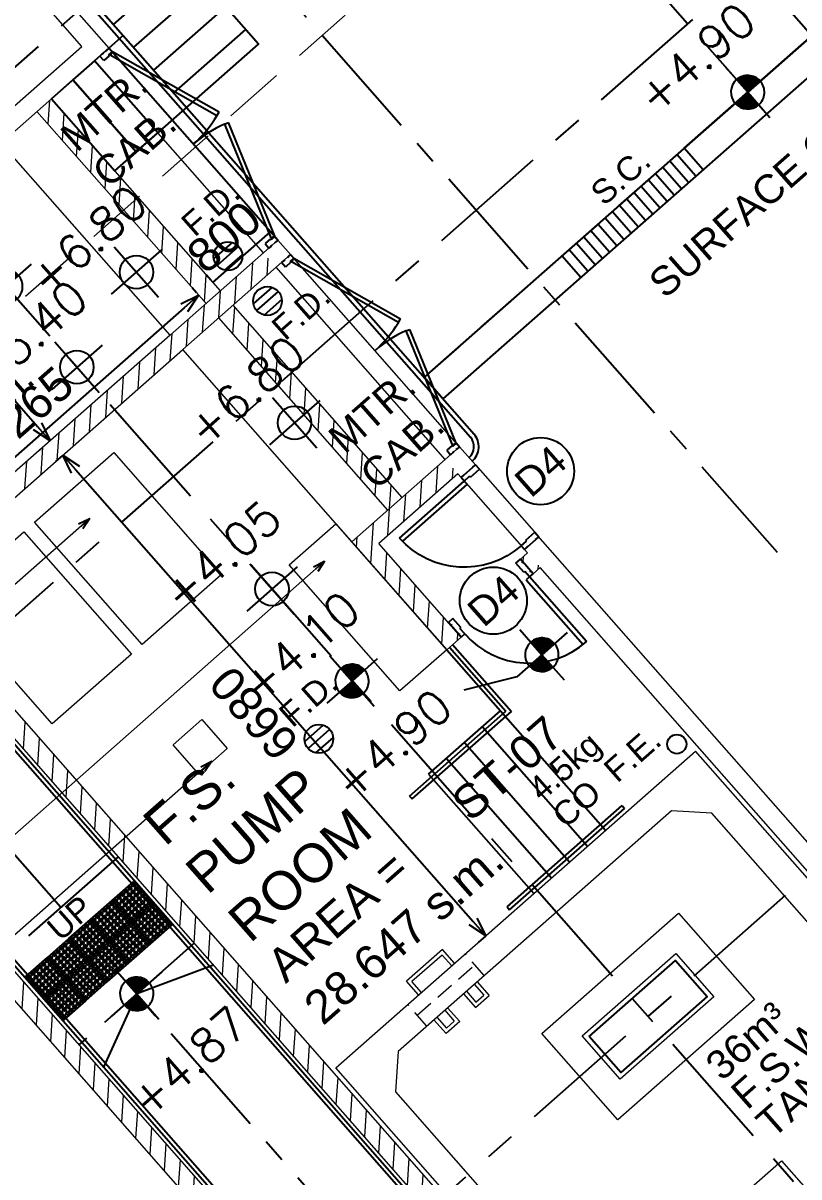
# Model space of a CAD drawing. Header units: millimetres. Extents: x 833681652 to 834427839, y 817425676 to 818089765.
# Drawn here: x 834303816 to 834311913, y 818004477 to 818016513 of the extents above; entities that cross this region are included whole.
import ezdxf
from ezdxf.enums import TextEntityAlignment as Align

# ---------------------------------------------------------------- set-up
doc = ezdxf.new("R2010")
doc.units = ezdxf.units.MM
doc.header["$LTSCALE"] = 100
for name, pattern in [('CENTER', [2, 1.25, -0.25, 0.25, -0.25]), ('Grid Line', [22.225, 12.7, -3.175, 3.175, -3.175]), ('Hidden', [9.525, 6.35, -3.175])]:
    doc.linetypes.add(name, pattern=pattern)
for name, color, linetype in [('000-Tactile-l', 8, 'Continuous'), ('A-COLS', 3, 'Continuous'), ('Cover', 1, 'Continuous'), ('DLN020__', 6, 'Continuous'), ('DLN030_1', 1, 'Continuous'), ('DLN0401_', 7, 'Continuous'), ('DLN043__Room Name', 7, 'Continuous'), ('DLN052__', 7, 'Continuous'), ('DLN240__', 1, 'Continuous'), ('DLN323__Window & Door openings', 7, 'Continuous'), ('DLN580__', 4, 'Continuous'), ('DLN810__', 1, 'Continuous'), ('FITDOOR', 7, 'Continuous'), ('HOZE REEL', 1, 'Continuous'), ('LEVEL', 7, 'Continuous')]:
    doc.layers.add(name, color=color, linetype=linetype)
for name, color, linetype, lineweight in [('A-PLINTH', 2, 'Continuous', 9), ('A-WALL', 7, 'Continuous', 9), ('DLN040__', 3, 'Continuous', 0)]:
    doc.layers.add(name, color=color, linetype=linetype, lineweight=lineweight)
doc.styles.add('romans', font='romans.shx')
doc.styles.get("Standard").update_dxf_attribs({"font": 'swiss.ttf'})
doc.styles.add('Swis721tBT', font='swissl.ttf')
doc.dimstyles.new('INTDIM', dxfattribs={"dimtxt": 200, "dimasz": 125, "dimexe": 100, "dimexo": 150, "dimgap": 80, "dimtad": 1, "dimdec": 0, "dimzin": 9, "dimdsep": 46, "dimtxsty": 'Swis721tBT', "dimblk": 'OPEN30', "dimcen": -125, "dimclrd": 256, "dimclre": 256, "dimclrt": 2, "dimaunit": 1, "dimadec": 1, "dimazin": 0, "dimtfac": 0.444444, "dimtdec": 0, "dimtix": 1, "dimtmove": 2, "dimatfit": 3, "dimldrblk": 'OPEN30', "dimfxl": 0, "dimtolj": 1, "dimlwd": -1, "dimlwe": -1, "dimarcsym": 0})
doc.dimstyles.new('INTDIM350', dxfattribs={"dimtxt": 350, "dimasz": 200, "dimexe": 100, "dimexo": 150, "dimgap": 100, "dimtad": 1, "dimdec": 0, "dimzin": 9, "dimdsep": 46, "dimtxsty": 'Swis721tBT', "dimblk": 'OPEN30', "dimcen": -125, "dimclrd": 256, "dimclre": 256, "dimclrt": 2, "dimaunit": 1, "dimadec": 1, "dimazin": 0, "dimtfac": 0.444444, "dimtdec": 0, "dimtix": 1, "dimtmove": 2, "dimatfit": 3, "dimldrblk": 'OPEN30', "dimfxl": 0, "dimtolj": 1, "dimlwd": -1, "dimlwe": -1, "dimarcsym": 0})
pattern_1 = [(86.3502, (834261331.75, 817978739.76), (-158.428, 10.1057), [])]

# ---------------------------------------------------------------- blocks, each defined once
blk = doc.blocks.new('*X14')
at = {"color": 0}
for p, q in [((45956, 42700), (46156, 42700)), ((45956, 42694), (46156, 42694)), ((45957, 42688), (46156, 42688)), ((45957, 42681), (46156, 42681)), ((45958, 42675), (46156, 42675)), ((45959, 42669), (46156, 42669)), ((45960, 42662), (46156, 42662)), ((45962, 42656), (46156, 42656)), ((45964, 42650), (46156, 42650)), ((45965, 42644), (46156, 42644)), ((45968, 42638), (46156, 42638)), ((45970, 42631), (46156, 42631)), ((45973, 42625), (46156, 42625)), ((45975, 42619), (46156, 42619)), ((45978, 42612), (46156, 42612)), ((45982, 42606), (46156, 42606)), ((45986, 42600), (46156, 42600)), ((45990, 42594), (46156, 42594)), ((45994, 42588), (46156, 42588)), ((45999, 42581), (46156, 42581)), ((46004, 42575), (46156, 42575)), ((46009, 42569), (46156, 42569)), ((46015, 42562), (46156, 42562)), ((46022, 42556), (46156, 42556)), ((46029, 42550), (46156, 42550)), ((46037, 42544), (46156, 42544)), ((46047, 42538), (46156, 42538)), ((46057, 42531), (46156, 42531)), ((46069, 42525), (46156, 42525)), ((46083, 42519), (46156, 42519)), ((46102, 42512), (46156, 42512)), ((46133, 42506), (46156, 42506))]:
    blk.add_line(p, q, dxfattribs=at)
blk = doc.blocks.new('*X13')
at = {"color": 0}
for p, q in [((46156, 42900), (46200, 42900)), ((46156, 42894), (46222, 42894)), ((46156, 42888), (46238, 42888)), ((46156, 42881), (46250, 42881)), ((46156, 42875), (46261, 42875)), ((46156, 42869), (46271, 42869)), ((46156, 42862), (46279, 42862)), ((46156, 42856), (46287, 42856)), ((46156, 42850), (46294, 42850)), ((46156, 42844), (46300, 42844)), ((46156, 42838), (46306, 42838)), ((46156, 42831), (46311, 42831)), ((46156, 42825), (46316, 42825)), ((46156, 42819), (46320, 42819)), ((46156, 42812), (46324, 42812)), ((46156, 42806), (46328, 42806)), ((46156, 42800), (46332, 42800)), ((46156, 42794), (46335, 42794)), ((46156, 42788), (46338, 42788)), ((46156, 42781), (46341, 42781)), ((46156, 42775), (46343, 42775)), ((46156, 42769), (46345, 42769)), ((46156, 42762), (46347, 42762)), ((46156, 42756), (46349, 42756)), ((46156, 42750), (46351, 42750)), ((46156, 42744), (46352, 42744)), ((46156, 42738), (46353, 42738)), ((46156, 42731), (46354, 42731)), ((46156, 42725), (46355, 42725)), ((46156, 42719), (46355, 42719)), ((46156, 42712), (46356, 42712)), ((46156, 42706), (46356, 42706))]:
    blk.add_line(p, q, dxfattribs=at)
blk = doc.blocks.new('ELFIN')
at = {"layer": 'LEVEL'}
for p, q in [((0, 0.5), (0, 0)), ((0, 0), (-0.5, 0)), ((0, 0), (0, -0.5)), ((0.5, 0), (0, 0))]:
    blk.add_line(p, q, dxfattribs=at)
for start, end in [(90, 180), (0, 90), (180, 270), (270, 0)]:
    blk.add_arc((0, 0), 0.25, start, end, dxfattribs=at)
at = {"layer": 'LEVEL', "xscale": 0.00125, "yscale": 0.00125, "zscale": 0.00125}
for name in ['*X13', '*X14']:
    blk.add_blockref(name, (-57.695, -53.381), dxfattribs=at)
at = {"layer": 'LEVEL', "style": 'romans'}
blk.add_attdef('ELFIN', (0.254, 0.347), '', height=0.5, dxfattribs=at)
blk = doc.blocks.new('_Open30')
at = {"color": 0, "linetype": 'ByBlock', "lineweight": -2}
for p, q in [((-1, 0.268), (0, 0)), ((0, 0), (-1, -0.268)), ((0, 0), (-1, 0))]:
    blk.add_line(p, q, dxfattribs=at)
blk = doc.blocks.new('*D190')
at = {"layer": 'Defpoints', "color": 0}
for p in [(834319727, 818041194), (834320493, 818040324), (834269206, 817996732)]:
    blk.add_point(p, dxfattribs=at)
at = {"layer": 'DLN030_1', "linetype": 'Continuous'}
for p, q in [((834319826, 818041082), (834320559, 818040249)), ((834270122, 817995994), (834320343, 818040192)), ((834269305, 817996619), (834270038, 817995787))]:
    blk.add_line(p, q, dxfattribs=at)
at = {"layer": 'DLN030_1', "xscale": 200, "yscale": 200, "zscale": 200}
for p, rotation in [((834320493, 818040324), 41.35026467986027), ((834269972, 817995862), 221.3502646798603)]:
    blk.add_blockref('_Open30', p, dxfattribs=dict(at, rotation=rotation))
at = {"layer": 'DLN030_1', "color": 2, "insert": (834295344, 818019178), "char_height": 400, "attachment_point": 1, "rotation": 41.3503, "line_spacing_factor": 0.938532, "style": 'Swis721tBT'}
blk.add_mtext('\\A1;67300', dxfattribs=at)
blk = doc.blocks.new('DR1CR3')
at = {"layer": 'FITDOOR'}
for p, q in [((-50, 0), (0, 0)), ((-50, 0), (-50, -50)), ((0, 0), (0, -37.5)), ((-62.5, -50), (-62.5, -125)), ((-62.5, -50), (-50, -50)), ((-12, -37.5), (0, -37.5)), ((-12, -87.5), (0, -87.5)), ((0, -87.5), (0, -125)), ((-62.5, -125), (0, -125))]:
    blk.add_line(p, q, dxfattribs=at)
blk = doc.blocks.new('ELEX')
at = {"layer": 'LEVEL'}
for p, q in [((0, 0.5), (0, -0.5)), ((0.5, 0), (-0.5, 0))]:
    blk.add_line(p, q, dxfattribs=at)
blk.add_circle((0, 0), 0.25, dxfattribs=at)
at = {"layer": 'LEVEL', "style": 'romans'}
blk.add_attdef('ELEX', (0.257, 0.354), '', height=0.5, dxfattribs=at)
blk = doc.blocks.new('A$C2ABD7BB2')
at = {"layer": 'DLN810__', "color": 6}
for p, q in [((59, 354, 0), (-132, 186, 0)), ((126, 311, 0), (-99, 113, 0)), ((163, 227, 0), (-21, 66, 0))]:
    blk.add_line(p, q, dxfattribs=at)
blk.add_circle((14, 212, 0), 150, dxfattribs=at)
blk = doc.blocks.new('DR1CD-flat-18')
at = {"layer": 'FITDOOR'}
for p, q in [((0, 900), (45, 900)), ((0, 900), (0, 0)), ((45, 0), (45, 900)), ((0, 0), (45, 0))]:
    blk.add_line(p, q, dxfattribs=at)
blk = doc.blocks.new('DR1CM-flat-18')
at = {"layer": 'FITDOOR', "color": 6}
blk.add_arc((0, 0), 900, 0, 90, dxfattribs=at)
blk = doc.blocks.new('DLN-Single Door - Opening 2 - 950 x2138 _WH_-1922936-Car Park_B2_F-flat-18')
at = {"layer": 'A-WALL', "lineweight": 25}
for p, q in [((-500, 100), (-500, -100)), ((500, 100), (500, -100))]:
    blk.add_line(p, q, dxfattribs=at)
at = {"layer": 'FITDOOR'}
for p, q in [((-500, 100), (-500, 62)), ((-450, 100), (-500, 100)), ((-488, 62), (-500, 62)), ((-450, 100), (-450, 25)), ((-438, 25), (-450, 25)), ((-438, 25), (-438, -100)), ((438, 25), (438, -100)), ((438, 25), (450, 25)), ((450, 100), (500, 100)), ((450, 100), (450, 25)), ((488, 62), (500, 62)), ((500, 100), (500, 62)), ((-488, -63), (-500, -63)), ((-500, -63), (-500, -100)), ((-438, -100), (-500, -100)), ((438, -100), (500, -100)), ((488, -63), (500, -63)), ((500, -63), (500, -100))]:
    blk.add_line(p, q, dxfattribs=at)
at = {"layer": 'A-WALL'}
for name in ['DR1CD-flat-18', 'DR1CM-flat-18']:
    blk.add_blockref(name, (-450, 100), dxfattribs=at)
blk = doc.blocks.new('DLN-Single Door - Opening 5 -  950 x 2025 _WH_-1665005-Car Park_B2_F-flat-18')
at = {"layer": 'A-WALL'}
blk.add_blockref('DLN-Single Door - Opening 2 - 950 x2138 _WH_-1922936-Car Park_B2_F-flat-18', (5, 0), dxfattribs=at)
blk = doc.blocks.new('DLN-Single Door - Opening 5 -  950 x 2025 _WH_-V7-Car Park_B1_F-flat-2')
at = {"layer": 'A-WALL'}
blk.add_blockref('DLN-Single Door - Opening 5 -  950 x 2025 _WH_-1665005-Car Park_B2_F-flat-18', (20, -50), dxfattribs=at)
blk = doc.blocks.new('DR1CL3')
at = {"layer": 'FITDOOR'}
for p, q in [((0, 0), (0, -37.5)), ((50, 0), (0, 0)), ((50, 0), (50, -50)), ((12, -37.5), (0, -37.5)), ((12, -87.5), (0, -87.5)), ((0, -87.5), (0, -125)), ((62.5, -50), (50, -50)), ((62.5, -50), (62.5, -125)), ((62.5, -125), (0, -125))]:
    blk.add_line(p, q, dxfattribs=at)
blk = doc.blocks.new('DR1CD-flat-16')
at = {"layer": 'FITDOOR'}
for p, q in [((-900, 0), (-900, 45)), ((0, 45), (-900, 45)), ((-900, 0), (0, 0)), ((0, 0), (0, 45))]:
    blk.add_line(p, q, dxfattribs=at)
blk = doc.blocks.new('DR1CM-flat-16')
at = {"layer": 'FITDOOR', "color": 6}
blk.add_arc((0, 0), 900, 90, 180, dxfattribs=at)
blk = doc.blocks.new('DLN-Single Door - Opening 2 - 950 x2138 _WH_-1922936-Car Park_B2_F-flat-16')
at = {"layer": 'A-WALL', "lineweight": 25}
for p, q in [((-100, 500), (100, 500)), ((-100, -500), (100, -500))]:
    blk.add_line(p, q, dxfattribs=at)
at = {"layer": 'FITDOOR'}
for p, q in [((-100, 450), (-100, 500)), ((-100, 500), (-63, 500)), ((-63, 488), (-63, 500)), ((62, 500), (100, 500)), ((62, 488), (62, 500)), ((100, 437), (100, 500)), ((-100, 450), (-25, 450)), ((-25, 437), (-25, 450)), ((-25, 437), (100, 437)), ((-100, -450), (-25, -450)), ((-100, -450), (-100, -500)), ((-25, -438), (100, -438)), ((-25, -438), (-25, -450)), ((100, -438), (100, -500)), ((-100, -500), (-63, -500)), ((-63, -488), (-63, -500)), ((62, -488), (62, -500)), ((62, -500), (100, -500))]:
    blk.add_line(p, q, dxfattribs=at)
at = {"layer": 'A-WALL'}
for name in ['DR1CM-flat-16', 'DR1CD-flat-16']:
    blk.add_blockref(name, (-100, -450), dxfattribs=at)
blk = doc.blocks.new('DLN-Single Door - Opening 5 -  950 x 2025 _WH_-1665005-Car Park_B2_F-flat-16')
at = {"layer": 'A-WALL'}
blk.add_blockref('DLN-Single Door - Opening 2 - 950 x2138 _WH_-1922936-Car Park_B2_F-flat-16', (0, 5), dxfattribs=at)
blk = doc.blocks.new('DLN-Single Door - Panel 2 - 950 x2138 _WH_-2273727-Car Park_B1_F-flat-2')
at = {"layer": 'A-WALL'}
blk.add_blockref('DLN-Single Door - Opening 5 -  950 x 2025 _WH_-1665005-Car Park_B2_F-flat-16', (50, 0), dxfattribs=at)
blk = doc.blocks.new('hazard warning tactile')
at = {"layer": '000-Tactile-l', "ltscale": 0.015}
blk.add_lwpolyline([(0, 0), (225, 198), (423, -27), (198, -225)], close=True, dxfattribs=at)
for centre, radius in [((185, 130), 17.5), ((185, 130), 12.5), ((223, 163), 17.5), ((223, 163), 12.5), ((256, 125), 17.5), ((256, 125), 12.5), ((35, -2), 17.5), ((35, -2), 12.5), ((73, 31), 17.5), ((73, 31), 12.5), ((106, -7), 17.5), ((110, 64), 17.5), ((106, -7), 12.5), ((110, 64), 12.5), ((143, 26), 17.5), ((148, 97), 17.5), ((143, 26), 12.5), ((148, 97), 12.5), ((176, -11), 17.5), ((181, 59), 17.5), ((176, -11), 12.5), ((181, 59), 12.5), ((214, 22), 17.5), ((218, 92), 17.5), ((214, 22), 12.5), ((218, 92), 12.5), ((247, -16), 17.5), ((251, 55), 17.5), ((251, 55), 12.5), ((285, 17), 17.5), ((289, 88), 17.5), ((285, 17), 12.5), ((289, 88), 12.5), ((322, 50), 17.5), ((322, 50), 12.5), ((355, 13), 17.5), ((355, 13), 12.5), ((68, -40), 17.5), ((68, -40), 12.5), ((101, -77), 17.5), ((101, -77), 12.5), ((134, -115), 17.5), ((139, -44), 17.5), ((134, -115), 12.5), ((139, -44), 12.5), ((172, -82), 17.5), ((172, -82), 12.5), ((205, -119), 17.5), ((209, -49), 17.5), ((205, -119), 12.5), ((209, -49), 12.5), ((242, -86), 17.5), ((242, -86), 12.5), ((247, -16), 12.5), ((276, -124), 17.5), ((280, -53), 17.5), ((276, -124), 12.5), ((280, -53), 12.5), ((313, -91), 17.5), ((318, -20), 17.5), ((313, -91), 12.5), ((318, -20), 12.5), ((351, -58), 17.5), ((351, -58), 12.5), ((388, -25), 17.5), ((388, -25), 12.5), ((167, -152), 17.5), ((167, -152), 12.5), ((200, -190), 17.5), ((200, -190), 12.5), ((238, -157), 17.5), ((238, -157), 12.5)]:
    blk.add_circle(centre, radius, dxfattribs=at)
blk = doc.blocks.new('*D230')
at = {"layer": 'Defpoints', "color": 0}
for p in [(834307973, 818020721, 0), (834312246, 818016157), (834312096, 818016025)]:
    blk.add_point(p, dxfattribs=at)
at = {"layer": 'DLN030_1', "linetype": 'Continuous'}
for p, q in [((834308086, 818020820), (834308193, 818020914)), ((834308250, 818020698), (834312114, 818016307)), ((834312209, 818016124), (834312321, 818016223))]:
    blk.add_line(p, q, dxfattribs=at)
at = {"layer": 'DLN030_1', "xscale": 200, "yscale": 200, "zscale": 200}
for p, rotation in [((834308118, 818020848), 131.3502635480299), ((834312246, 818016157), 311.3502635480299)]:
    blk.add_blockref('_Open30', p, dxfattribs=dict(at, rotation=rotation))
at = {"layer": 'DLN030_1', "color": 2, "insert": (834309972, 818018318), "char_height": 350, "attachment_point": 5, "rotation": 131.3503, "style": 'Swis721tBT'}
blk.add_mtext('\\A1;6250', dxfattribs=at)
blk = doc.blocks.new('*D257')
at = {"layer": 'Defpoints', "color": 0}
for p in [(834305725, 818013587, 0), (834302428, 818010841), (834302506, 818010753)]:
    blk.add_point(p, dxfattribs=at)
at = {"layer": 'DLN030_1', "linetype": 'Continuous'}
for p, q in [((834305626, 818013700), (834305582, 818013750)), ((834305498, 818013542), (834302579, 818010973)), ((834302407, 818010866), (834302362, 818010916))]:
    blk.add_line(p, q, dxfattribs=at)
at = {"layer": 'DLN030_1', "xscale": 200, "yscale": 200, "zscale": 200}
for p, rotation in [((834305648, 818013675), 41.35026354802989), ((834302428, 818010841), 221.3502635480299)]:
    blk.add_blockref('_Open30', p, dxfattribs=dict(at, rotation=rotation))
at = {"layer": 'DLN030_1', "color": 2, "insert": (834303853, 818012468), "char_height": 350, "attachment_point": 5, "rotation": 41.3503, "style": 'Swis721tBT'}
blk.add_mtext('\\A1;4265', dxfattribs=at)
blk = doc.blocks.new('*D258')
at = {"layer": 'Defpoints', "color": 0}
for p in [(834306399, 818014335), (834306476, 818014248, 0), (834305875, 818013719, 0)]:
    blk.add_point(p, dxfattribs=at)
at = {"layer": 'DLN030_1', "linetype": 'Continuous'}
for p, q in [((834306377, 818014360), (834306333, 818014410)), ((834305798, 818013807), (834306399, 818014335)), ((834305776, 818013832), (834305732, 818013882))]:
    blk.add_line(p, q, dxfattribs=at)
at = {"layer": 'DLN030_1', "color": 2, "insert": (834305914, 818014281), "char_height": 350, "attachment_point": 5, "rotation": 41.3503, "style": 'Swis721tBT'}
blk.add_mtext('\\A1;800', dxfattribs=at)
blk = doc.blocks.new('*D260')
at = {"layer": 'Defpoints', "color": 0}
for p in [(834301463, 818013393, 0), (834304099, 818012156, 0), (834304099, 818012156)]:
    blk.add_point(p, dxfattribs=at)
at = {"layer": 'DLN030_1', "linetype": 'Continuous'}
for p, q in [((834301576, 818013492), (834302410, 818014226)), ((834302467, 818014010), (834303967, 818012306)), ((834303986, 818012057), (834304024, 818012090))]:
    blk.add_line(p, q, dxfattribs=at)
at = {"layer": 'DLN030_1', "xscale": 200, "yscale": 200, "zscale": 200}
for p, rotation in [((834302335, 818014160), 131.3502635480299), ((834304099, 818012156), 311.3502635480299)]:
    blk.add_blockref('_Open30', p, dxfattribs=dict(at, rotation=rotation))
at = {"layer": 'DLN030_1', "color": 2, "insert": (834303007, 818012973), "char_height": 350, "attachment_point": 5, "rotation": 131.3503, "style": 'Swis721tBT'}
blk.add_mtext('\\A1;2670', dxfattribs=at)
blk = doc.blocks.new('*D261')
at = {"layer": 'Defpoints', "color": 0}
for p in [(834304342, 818012102), (834308754, 818007088, 0), (834308644, 818006991)]:
    blk.add_point(p, dxfattribs=at)
at = {"layer": 'DLN030_1', "linetype": 'Continuous'}
for p, q in [((834304229, 818012003), (834304156, 818011939)), ((834304364, 818011855), (834308512, 818007141)), ((834308642, 818006989), (834308569, 818006925))]:
    blk.add_line(p, q, dxfattribs=at)
at = {"layer": 'DLN030_1', "xscale": 200, "yscale": 200, "zscale": 200}
for p, rotation in [((834304231, 818012005), 131.3502635480299), ((834308644, 818006991), 311.3502635480299)]:
    blk.add_blockref('_Open30', p, dxfattribs=dict(at, rotation=rotation))
at = {"layer": 'DLN030_1', "color": 2, "insert": (834306228, 818009313), "char_height": 350, "attachment_point": 5, "rotation": 131.3503, "style": 'Swis721tBT'}
blk.add_mtext('\\A1;6680', dxfattribs=at)

msp = doc.modelspace()

# ---------------------------------------------------------------- hatches: boundary and pattern name
at = {"layer": 'A-WALL'}
h = msp.add_hatch(dxfattribs=at)
h.set_pattern_fill('ANSI31', scale=50)
h.set_pattern_definition(pattern_1)
h.paths.add_polyline_path([(834305725.5, 818013586.8), (834305875.7, 818013719), (834304111.7, 818015723.3), (834303961.6, 818015591.2)])
h = msp.add_hatch(dxfattribs=at)
h.set_pattern_fill('ANSI31', scale=50)
h.set_pattern_definition(pattern_1)
h.paths.add_polyline_path([(834315214.4, 817999851.3), (834315365.7, 817999984.4), (834314672, 818000772.6), (834314730.4, 818000824), (834314598.3, 818000974.2), (834314539.8, 818000922.7), (834313747.1, 818001823.6), (834315286, 818003177.9), (834315153.8, 818003328), (834313614.9, 818001973.7), (834311700.1, 818004151.9), (834309784.6, 818002466.2), (834302629.8, 818010595.9), (834305482.4, 818013106.4), (834308237.1, 818009976.4), (834308387.2, 818010108.5), (834307528.7, 818011084.1), (834308354.4, 818011810.8), (834308222.2, 818011960.9), (834307246.4, 818011102.1), (834305482.4, 818013106.4), (834306458.3, 818013965.2), (834306326.1, 818014115.4), (834305500.4, 818013388.7), (834305500.2, 818013389), (834305350, 818013256.9), (834305350.3, 818013256.6), (834302497.7, 818010746.1), (834300205.2, 818013351), (834300055, 818013218.9), (834309765.4, 818002185.4), (834311679.8, 818003870.2)])
h = msp.add_hatch(dxfattribs=at)
h.set_pattern_fill('ANSI31', scale=50)
h.set_pattern_definition(pattern_1)
h.paths.add_polyline_path([(834307621.6, 818011432.4), (834307771.8, 818011564.5), (834306007.8, 818013568.9), (834305857.6, 818013436.7)])
h = msp.add_hatch(dxfattribs=at)
h.set_pattern_fill('ANSI31', scale=50)
h.set_pattern_definition(pattern_1)
h.paths.add_polyline_path([(834311949, 817996977.5), (834312099.8, 817997110.2), (834298753.3, 818012272.6), (834298603.2, 818012140.5)])
h = msp.add_hatch(dxfattribs=at)
h.set_pattern_fill('ANSI31', scale=50)
h.set_pattern_definition(pattern_1)
h.paths.add_polyline_path([(834309138.2, 818010768.9), (834309213.2, 818010834.9), (834309081.1, 818010985), (834309006.1, 818010919)])
at = {"layer": 'Cover'}
h = msp.add_hatch(dxfattribs=at)
h.set_pattern_fill('ANSI31', color=256, scale=100, angle=135.00007)
h.set_pattern_definition([(221.3503, (834305766.05, 818016114.06), (209.76, -238.3424), [])])
h.paths.add_polyline_path([(834305390.7, 818015783.7), (834306141.4, 818016444.4), (834295636.8, 818028380.2), (834294886.1, 818027719.5)])

# ---------------------------------------------------------------- linework, layer by layer
at = {"layer": 'A-COLS'}
msp.add_lwpolyline([(834309722.8, 818005942.1), (834310623.6, 818006734.9), (834310953.9, 818006359.6), (834310053.1, 818005566.8)], close=True, dxfattribs=at)
at = {"layer": 'A-PLINTH', "elevation": -0.1}
for points in [[(834304761.9, 818012033.2), (834305885, 818010757), (834305059.2, 818010030.3), (834303936.1, 818011306.5)], [(834303823.5, 818011207.4), (834304946.6, 818009931.2), (834304120.9, 818009204.5), (834302997.8, 818010480.6)], [(834306593, 818010860.6), (834307081, 818011290.1), (834308237.1, 818009976.4), (834307749.2, 818009546.9)], [(834305382, 818008982.3), (834305682.3, 818009246.6), (834305946.6, 818008946.3), (834305646.3, 818008682)]]:
    msp.add_lwpolyline(points, close=True, dxfattribs=at)
at = {"layer": 'A-WALL'}
for p, q in [((834304051.3, 818017002.7, -0.1), (834304712, 818016252.1, -0.1)), ((834304429.7, 818016270, -0.1), (834304033.4, 818016720.6, -0.1)), ((834304579.9, 818016402.2, -0.1), (834304579.9, 818016402.3, -0.1)), ((834301481.1, 818013675.1, 0.1), (834304429.7, 818016270, -0.1)), ((834301463.1, 818013392.8, 0.1), (834304712, 818016252.1, -0.1)), ((834304561.9, 818016120, -0.1), (834304561.7, 818016120.2, -0.1)), ((834303979.3, 818015873.7, -0.1), (834303979.3, 818015873.8, -0.1)), ((834303829.2, 818015741.6, -0.1), (834303829.1, 818015741.7, -0.1)), ((834305875.4, 818013719.3, 0), (834304111.5, 818015723.6, -0.1)), ((834305725.3, 818013587.1, 0), (834303961.3, 818015591.4, -0.1)), ((834305350, 818013256.9, 0), (834303586.1, 818015261.2, -0.1)), ((834306476, 818014247.8, 0), (834305350, 818013256.9, -0.1)), ((834306608, 818014097.6, 0), (834305482.2, 818013106.7, 0.1)), ((834307771.5, 818011564.8, 0.1), (834306007.5, 818013569.2, 0)), ((834307621.4, 818011432.7, 0.1), (834305857.4, 818013437, 0)), ((834305350, 818013256.9, -0.1), (834302497.4, 818010746.4, -0.1)), ((834305350, 818013256.9, 0), (834302497.4, 818010746.4, 0)), ((834309765.1, 818002185.7, -0.1), (834300054.7, 818013219.1, -0.1)), ((834308237.1, 818009976.4, -0.1), (834305482.2, 818013106.7, -0.1)), ((834316361.2, 817992268.9, 0), (834298753, 818012272.9, 0)), ((834331753.1, 817974476.9, -0.1), (834298602.9, 818012140.8, 0)), ((834308387.2, 818011773.6, 0), (834308354.1, 818011811.1, 0)), ((834315811.2, 818003640.7, -0.1), (834309165, 818011192.6, 0)), ((834308387.2, 818010108.5, -0.1), (834307528.4, 818011084.4, -0.1)), ((834309005.2, 818010918.8, -0.1), (834309080.8, 818010985.3, -0.1)), ((834309080.8, 818010985.3, -0.1), (834309014.8, 818011060.4, 0)), ((834309137.9, 818010769.2, -0.1), (834309212.9, 818010835.2, -0.1)), ((834315528.9, 818003658.7, -0.1), (834309212.9, 818010835.2, -0.1)), ((834309784.2, 818002466.6, -0.1), (834302629.6, 818010596.2, -0.1)), ((834308237.1, 818009976.4, -0.1), (834308387.2, 818010108.5, -0.1)), ((834307080.3, 818005614.7, -0.1), (834310833.6, 818008917.9, -0.1)), ((834315458.3, 818003663.2, -0.1), (834310833.6, 818008917.9, -0.1)), ((834309788, 818002538, -0.1), (834307080.3, 818005614.7, -0.1))]:
    msp.add_line(p, q, dxfattribs=at)
at = {"layer": 'A-WALL', "color": 1}
for p, q in [((834306325.9, 818014115.7, -0.1), (834304561.9, 818016120, -0.1)), ((834308372.1, 818012093.3, -0.1), (834306608.1, 818014097.7, -0.1)), ((834308221.9, 818011961.2, -0.1), (834306458, 818013965.5, -0.1)), ((834308537.3, 818011905.7, 0), (834309198, 818011155, 0)), ((834308387.1, 818011773.6, 0), (834309047.8, 818011022.9, 0))]:
    msp.add_line(p, q, dxfattribs=at)
at = {"layer": 'A-WALL', "lineweight": 18}
for p, q in [((834306608.1, 818014097.7, -0.1), (834306476, 818014247.8, -0.1)), ((834308372.1, 818012093.4, 0), (834307246.1, 818011102.4, -0.1)), ((834308537.2, 818011905.7, 0), (834308372.1, 818012093.3, -0.1)), ((834308354.1, 818011811.1, 0), (834307528.4, 818011084.4, 0))]:
    msp.add_line(p, q, dxfattribs=at)
at = {"layer": 'A-WALL', "color": 6, "lineweight": 18}
for p, q in [((834308193.4, 818006847.4, -0.1), (834307818.1, 818006517.1, -0.1)), ((834308189.8, 818006790.9, -0.1), (834307874.5, 818006513.5, -0.1)), ((834308537.6, 818006244.4, -0.1), (834308680.2, 818006370, -0.1)), ((834308541.2, 818006300.9, -0.1), (834308623.7, 818006373.6, -0.1)), ((834308372.4, 818006099.1, -0.1), (834308229.8, 818005973.6, -0.1)), ((834308316, 818006102.7, -0.1), (834308233.4, 818006030, -0.1))]:
    msp.add_line(p, q, dxfattribs=at)
at = {"layer": 'A-WALL', "color": 6}
for p, q in [((834308288.9, 818006678.3, -0.1), (834308189.8, 818006790.9, -0.1)), ((834308318.9, 818006704.8, -0.1), (834308193.4, 818006847.4, -0.1)), ((834307943.6, 818006374.4, -0.1), (834307818.1, 818006517.1, -0.1)), ((834307973.6, 818006400.9, -0.1), (834307874.5, 818006513.5, -0.1)), ((834308554.7, 818006512.6, -0.1), (834308680.2, 818006370, -0.1)), ((834308442.1, 818006413.5, -0.1), (834308541.2, 818006300.9, -0.1)), ((834308524.6, 818006486.2, -0.1), (834308623.7, 818006373.6, -0.1)), ((834308412, 818006387.1, -0.1), (834308537.6, 818006244.4, -0.1)), ((834308216.9, 818006215.3, -0.1), (834308316, 818006102.7, -0.1)), ((834308246.9, 818006241.7, -0.1), (834308372.4, 818006099.1, -0.1)), ((834308104.2, 818006116.2, -0.1), (834308229.8, 818005973.6, -0.1)), ((834308134.3, 818006142.6, -0.1), (834308233.4, 818006030, -0.1))]:
    msp.add_line(p, q, dxfattribs=at)
at = {"layer": 'A-WALL', "color": 1, "linetype": 'Hidden', "lineweight": 18, "ltscale": 0.3}
for p, q in [((834308629.7, 818006578.7, -0.1), (834308431.5, 818006803.9, -0.1)), ((834307930.1, 818006162.7, -0.1), (834308530.6, 818006691.3, -0.1)), ((834308029.2, 818006050.1, -0.1), (834307831, 818006275.3, -0.1))]:
    msp.add_line(p, q, dxfattribs=at)
at = {"layer": 'A-WALL'}
for points, elevation in [([(834304711.9, 818016252.1), (834304561.7, 818016120.2)], -0.1), ([(834302629.6, 818010596.2), (834305482.2, 818013106.7)], 0.1)]:
    msp.add_lwpolyline(points, dxfattribs=dict(at, elevation=elevation))
at = {"layer": 'A-WALL', "elevation": -0.1}
for points in [[(834305382, 818008982.3), (834305682.3, 818009246.6), (834305946.6, 818008946.3), (834305646.3, 818008682)], [(834310581.5, 818008296.4), (834307728.9, 818005785.9), (834307701.9, 818005362.5), (834309617.6, 818003185.8), (834310041, 818003158.8), (834311730, 818004645.3), (834313448, 818002693.2), (834313871.4, 818002666.2), (834314809.7, 818003492), (834314836.7, 818003915.4), (834311004.9, 818008269.4)]]:
    msp.add_lwpolyline(points, close=True, dxfattribs=at)
at = {"layer": 'A-WALL'}
for points in [[(834309228.8, 818005973.6), (834310655.1, 818007228.9), (834311447.9, 818006328), (834310021.6, 818005072.8)], [(834309652.2, 818005946.6), (834310628.1, 818006805.5), (834311024.5, 818006355), (834310048.6, 818005496.2)]]:
    msp.add_lwpolyline(points, close=True, dxfattribs=at)
at = {"layer": 'Cover', "elevation": -0.1}
msp.add_lwpolyline([(834304111.5, 818015723.6), (834304772.2, 818014972.9), (834306273.4, 818016294.2), (834295636.8, 818028380.2), (834294886.1, 818027719.5), (834304862.1, 818016384.2), (834304111.5, 818015723.6)], dxfattribs=at)
for points in [[(834304997.4, 818015171.1), (834305222.6, 818015369.3), (834304561.9, 818016120), (834304336.7, 818015921.8)], [(834304772.2, 818014972.9), (834304997.4, 818015171.1), (834304336.7, 818015921.8), (834304111.5, 818015723.6)]]:
    msp.add_lwpolyline(points, close=True, dxfattribs=at)
at = {"layer": 'DLN020__', "linetype": 'Grid Line'}
for p, q in [((834330669.4, 818039762.7), (834261818.3, 817979168.4)), ((834332492.1, 818035638.7), (834264172.4, 817975512.1)), ((834338465.2, 818030904.6), (834269127.3, 817969881.9)), ((834359890.6, 817949846.4), (834296125.9, 818022299.9))]:
    msp.add_line(p, q, dxfattribs=at)
at = {"layer": 'DLN0401_', "color": 0}
for centre in [(834309216.7, 818011839.1, 0), (834308723.9, 818010488.3)]:
    msp.add_circle(centre, 350, dxfattribs=at)
at = {"layer": 'DLN040__', "color": 7, "linetype": 'Hidden', "elevation": -0.1}
msp.add_lwpolyline([(834298697.3, 818014118.7), (834304704.7, 818019405.6), (834307177.5, 818016595.8), (834301170.2, 818011308.9)], close=True, dxfattribs=at)
at = {"layer": 'DLN052__', "color": 3, "linetype": 'CENTER', "ltscale": 10}
msp.add_line((834304293.8, 818019390.7), (834311684.6, 818010992.8), dxfattribs=at)
at = {"layer": 'DLN240__'}
for p, q in [((834309705.8, 818002131.1, -0.1), (834300588.6, 818012490.6, -0.1)), ((834309735.8, 818002157.5, -0.1), (834300618.7, 818012517, -0.1)), ((834308591.4, 818001150.4, 0), (834299474.3, 818011509.9, 0)), ((834308621.4, 818001176.8, 0), (834299504.3, 818011536.3, 0)), ((834308267.1, 818010002.8, -0.1), (834308855.1, 818009334.7, -0.1)), ((834308297.2, 818010029.2, -0.1), (834308911.6, 818009331.1, -0.1)), ((834308237.1, 818009976.4, -0.1), (834309895.3, 818008092.2, -0.1)), ((834307849.2, 818008449.4, -0.1), (834308855.1, 818009334.7, -0.1)), ((834307875.6, 818008419.4, -0.1), (834308911.6, 818009331.1, -0.1)), ((834308048, 818008677.6, -0.1), (834308798.7, 818009338.3, -0.1)), ((834308611, 818009173.1, -0.1), (834309707.7, 818007927, -0.1)), ((834308423.3, 818009008, -0.1), (834309520, 818007761.8, -0.1)), ((834308235.7, 818008842.8, -0.1), (834309332.3, 818007596.7, -0.1)), ((834308048, 818008677.6, -0.1), (834309144.7, 818007431.5, -0.1)), ((834307849.2, 818008449.4, -0.1), (834307875.6, 818008419.4, -0.1)), ((834308866.6, 818007293.4, -0.1), (834310067.7, 818008350.4, -0.1)), ((834308893, 818007263.3, -0.1), (834310094.1, 818008320.4, -0.1)), ((834310067.7, 818008350.4, -0.1), (834310094.1, 818008320.4, -0.1)), ((834308866.6, 818007293.4, -0.1), (834308893, 818007263.3, -0.1))]:
    msp.add_line(p, q, dxfattribs=at)
at = {"layer": 'DLN240__', "color": 3, "elevation": -0.1}
msp.add_lwpolyline([(834305792.7, 818006681.7), (834305002.4, 818006386.4), (834304655.5, 818005621.8)], dxfattribs=at)
at = {"layer": 'DLN323__Window & Door openings', "color": 1}
msp.add_line((834306476, 818014247.8, -0.1), (834304712, 818016252.1, -0.1), dxfattribs=at)
at = {"layer": 'DLN323__Window & Door openings'}
for p, q in [((834304725.9, 818016178.1, -0.2), (834304748.1, 818016217.3, -0.2)), ((834305839.8, 818015546.7, -0.2), (834304725.9, 818016178.1, -0.2)), ((834304774.8, 818016180.8, -0.1), (834304745.1, 818016214.6, -0.1)), ((834304748.1, 818016217.3, -0.2), (834305862.3, 818015585.7, -0.2)), ((834305839.8, 818015546.7, -0.2), (834305862, 818015585.9, -0.2)), ((834305917.6, 818015458.2, -0.2), (834305959.3, 818015475.2, -0.2)), ((834305917.6, 818015458.2, -0.2), (834306400.5, 818014272.3, -0.2)), ((834306442.2, 818014289.3, -0.2), (834305959.2, 818015475.4, -0.2)), ((834306400.5, 818014272.3, -0.2), (834306442.2, 818014289.3, -0.2)), ((834306619, 818014021, -0.1), (834306641.2, 818014060.1, -0.1)), ((834307732.9, 818013389.6, -0.1), (834306619, 818014021, -0.1)), ((834306641.2, 818014060.1, -0.1), (834307755.3, 818013428.6, -0.1)), ((834307732.9, 818013389.6, -0.1), (834307755.1, 818013428.7, -0.1)), ((834307810.7, 818013301, -0.1), (834307852.3, 818013318, -0.1)), ((834307810.7, 818013301, -0.1), (834308293.5, 818012115.2, -0.1)), ((834308335.2, 818012132.1, -0.1), (834307852.2, 818013318.3, -0.1)), ((834308293.5, 818012115.2, -0.1), (834308335.2, 818012132.1, -0.1))]:
    msp.add_line(p, q, dxfattribs=at)
at = {"layer": 'DLN323__Window & Door openings', "color": 6}
for centre, start, end in [((834304777.9, 818016183.5, -0.2), 311.35026, 329.05263), ((834306412.5, 818014323.1, -0.2), 113.55635, 131.25873), ((834306670.9, 818014026.4, -0.1), 311.35026, 329.05263), ((834308305.5, 818012166, -0.1), 113.55635, 131.25873)]:
    msp.add_arc(centre, 1238.3, start, end, dxfattribs=at)
at = {"layer": 'DLN580__'}
msp.add_circle((834310638.3, 818008991.6), 100, dxfattribs=at)
msp.add_circle((834310638.3, 818008991.6), 100, dxfattribs=at)
at = {"layer": 'DLN810__', "color": 6}
for p, q in [((834293129, 818029640.6, -0.1), (834308484.6, 818012192.3, -0.1)), ((834293166.5, 818029673.6, -0.1), (834308522.1, 818012225.4, -0.1))]:
    msp.add_line(p, q, dxfattribs=at)
at = {"layer": 'DLN810__', "linetype": 'Hidden'}
for p, q in [((834311378.3, 818015791.5, 2692.2), (834301808.1, 818026665.8, 2692.2)), ((834313367.8, 818017542.3, -0.1), (834308000.2, 818012818.4, -0.1))]:
    msp.add_line(p, q, dxfattribs=at)
at = {"layer": 'DLN810__'}
for p, q in [((834316257.9, 818020085.8, 0), (834308000.2, 818012818.4, -0.1)), ((834316456.1, 818019860.6, 0), (834308198.4, 818012593.2, -0.1)), ((834310714.1, 818015206.8, -0.1), (834312542, 818016815.6)), ((834304862.1, 818016384.2, -0.1), (834308522.1, 818012225.4, -0.1)), ((834304696.2, 818016270.1, 0), (834304696.2, 818016270.1)), ((834304894.4, 818016044.9, 0), (834304894.4, 818016044.9)), ((834310912.2, 818014981.6, -0.1), (834310714.1, 818015206.8, -0.1)), ((834310762.1, 818014849.5, -0.1), (834310563.9, 818015074.7, -0.1)), ((834310837.2, 818014915.5, -0.1), (834310639, 818015140.8, -0.1)), ((834310612, 818014717.3, -0.1), (834310413.8, 818014942.6, -0.1)), ((834310612, 818014717.3, -0.1), (834310413.8, 818014942.6, -0.1)), ((834310687, 818014783.4, -0.1), (834310488.8, 818015008.6, -0.1)), ((834310536.9, 818014651.3, -0.1), (834310338.7, 818014876.5, -0.1)), ((834310386.8, 818014519.2, -0.1), (834310188.6, 818014744.4, -0.1)), ((834310461.8, 818014585.2, -0.1), (834310263.6, 818014810.4, -0.1)), ((834310236.6, 818014387, -0.1), (834310038.4, 818014612.2, -0.1)), ((834310311.7, 818014453.1, -0.1), (834310113.5, 818014678.3, -0.1)), ((834310086.5, 818014254.9, -0.1), (834309888.3, 818014480.1, -0.1)), ((834310161.6, 818014321, -0.1), (834309963.4, 818014546.2, -0.1)), ((834309936.4, 818014122.8, -0.1), (834309738.2, 818014348, -0.1)), ((834310011.4, 818014188.8, -0.1), (834309813.2, 818014414, -0.1)), ((834309786.2, 818013990.6, -0.1), (834309588, 818014215.8, -0.1)), ((834309861.3, 818014056.7, -0.1), (834309663.1, 818014281.9, -0.1)), ((834309711.2, 818013924.6, -0.1), (834309513, 818014149.8, -0.1)), ((834309636.1, 818013858.5, -0.1), (834309437.9, 818014083.7, -0.1)), ((834308198.4, 818012593.2, -0.1), (834308000.2, 818012818.4, -0.1))]:
    msp.add_line(p, q, dxfattribs=at)
at = {"layer": 'DLN810__', "linetype": 'CENTER', "ltscale": 10}
for p, q in [((834304209.5, 818007287.2, -0.1), (834300242.4, 818011795, -0.1)), ((834304810.1, 818007815.7, -0.1), (834303605.6, 818006755.7, -0.1)), ((834305602.9, 818006914.9, -0.1), (834304398.4, 818005854.9, -0.1)), ((834310150.7, 818000526.1, 0), (834304998.3, 818006380.5, -0.1))]:
    msp.add_line(p, q, dxfattribs=at)
at = {"layer": 'DLN810__', "color": 6}
for radius in [150, 200]:
    msp.add_arc((834308372.1, 818012093.3, -0.1), radius, 311.34915, 41.35026, dxfattribs=at)
at = {"layer": 'LEVEL'}
for p, q in [((834304428.8, 818014303.2, 0.1), (834304428.8, 818014303.6, 0.1)), ((834308967.5, 818009693, -0.1), (834308415.8, 818009552.5, -0.1))]:
    msp.add_line(p, q, dxfattribs=at)

# ---------------------------------------------------------------- block references
at = {"rotation": 269.9995904961691}
for p in [(834304970.7, 818007557.5, -0.1), (834304745.5, 818007359.3, -0.1), (834305168.9, 818007332.3, -0.1), (834304520.3, 818007161.1, -0.1), (834304943.7, 818007134.1, -0.1), (834304295.1, 818006962.9, -0.1), (834304718.5, 818006935.9, -0.1), (834304069.9, 818006764.7, -0.1), (834304493.3, 818006737.7, -0.1), (834304268.1, 818006539.5, -0.1)]:
    msp.add_blockref('hazard warning tactile', p, dxfattribs=at)
at = {"layer": 'DLN323__Window & Door openings', "extrusion": (1.12848e-36, -3.76157e-37, -1), "zscale": -1, "rotation": 48.64973644251489}
for name, p in [('DR1CR3', (-834304712, 818016252.1, 0.1)), ('DR1CL3', (-834306476, 818014247.8, 0)), ('DR1CR3', (-834306608.1, 818014097.7, 0.1)), ('DR1CL3', (-834308372.1, 818012093.3, 0))]:
    msp.add_blockref(name, p, dxfattribs=at)
at = {"layer": 'DLN323__Window & Door openings', "xscale": -1, "rotation": 131.3502633651401}
msp.add_blockref('DLN-Single Door - Opening 5 -  950 x 2025 _WH_-V7-Car Park_B1_F-flat-2', (834308738.5, 818011450, 0), dxfattribs=at)
at = {"layer": 'DLN323__Window & Door openings', "rotation": 131.3502638211903}
msp.add_blockref('DLN-Single Door - Panel 2 - 950 x2138 _WH_-2273727-Car Park_B1_F-flat-2', (834308733.3, 818010479.7, -0.1), dxfattribs=at)
at = {"layer": 'HOZE REEL', "rotation": 6.771992559802584e-05}
for p in [(834305940, 818013870.2, 0.1), (834306352.5, 818013401.6, 0.1), (834306889, 818008834.3, 0.1)]:
    msp.add_blockref('A$C2ABD7BB2', p, dxfattribs=at)
at = {"layer": 'LEVEL'}
ref = msp.add_blockref('ELFIN', (834311378.3, 818015791.5, 2692.2), dxfattribs=dict(at, xscale=699.9999999999999, yscale=699.9999999999999, zscale=699.9999999999999, rotation=41.35026354792134))
ref.add_attrib('ELFIN', '+4.90', (834310412.7, 818015540.5, 2692.2), dxfattribs={"height": 350, "rotation": 41.35026, "style": 'romans'})
ref = msp.add_blockref('ELFIN', (834303637, 818013765.4), dxfattribs=dict(at, xscale=700, yscale=700, zscale=700, rotation=41.35026354792139))
ref.add_attrib('ELFIN', '+5.45', (834302647.6, 818013541.3), dxfattribs={"height": 350, "rotation": 41.35026, "style": 'romans'})
ref = msp.add_blockref('ELEX', (834304999.5, 818013915), dxfattribs=dict(at, xscale=700.0000000000001, yscale=700.0000000000001, zscale=700.0000000000001, rotation=41.35026354792075))
ref.add_attrib('ELEX', '+6.80', (834304064.3, 818013638.8), dxfattribs={"height": 350, "rotation": 41.35026, "style": 'romans'})
ref = msp.add_blockref('ELEX', (834304377.8, 818012923.6), dxfattribs=dict(at, xscale=700.0000000000001, yscale=700.0000000000001, zscale=700.0000000000001, rotation=41.35026354792075))
ref.add_attrib('ELEX', '+5.40', (834303442.5, 818012647.4), dxfattribs={"height": 350, "rotation": 41.35026, "style": 'romans'})
ref = msp.add_blockref('ELEX', (834306649.1, 818012343.5), dxfattribs=dict(at, xscale=700.0000000000001, yscale=700.0000000000001, zscale=700.0000000000001, rotation=41.35026354792075))
ref.add_attrib('ELEX', '+6.80', (834305713.8, 818012067.2), dxfattribs={"height": 350, "rotation": 41.35026, "style": 'romans'})
ref = msp.add_blockref('ELEX', (834306414.3, 818010609.6), dxfattribs=dict(at, xscale=700.0000000000001, yscale=700.0000000000001, zscale=700.0000000000001, rotation=41.35026354792075))
ref.add_attrib('ELEX', '+4.05', (834305465.1, 818010349.2), dxfattribs={"height": 350, "rotation": 41.35026, "style": 'romans'})
ref = msp.add_blockref('ELFIN', (834307248.8, 818009649.6), dxfattribs=dict(at, xscale=699.9999999999999, yscale=699.9999999999999, zscale=699.9999999999999, rotation=41.35026354792134))
ref.add_attrib('ELFIN', '+4.10', (834306283.2, 818009398.5), dxfattribs={"height": 350, "rotation": 41.35026, "style": 'romans'})
ref = msp.add_blockref('ELFIN', (834309230.3, 818009924.2, -0.1), dxfattribs=dict(at, xscale=699.9999999999999, yscale=699.9999999999999, zscale=699.9999999999999, rotation=41.35026354792134))
ref.add_attrib('ELFIN', '+4.90', (834307245, 818008381.2, -0.1), dxfattribs={"height": 350, "rotation": 41.35026, "style": 'romans'})
ref = msp.add_blockref('ELFIN', (834305002.3, 818006386.4, -0.1), dxfattribs=dict(at, xscale=699.9999999999999, yscale=699.9999999999999, zscale=699.9999999999999, rotation=41.35026354792133))
ref.add_attrib('ELFIN', '+4.87', (834305115.4, 818005069.3, 0), dxfattribs={"height": 350, "rotation": 41.35026, "style": 'romans'})

# ---------------------------------------------------------------- texts
at = {"layer": 'DLN0401_'}
for s, height, rotation, p in [('SURFACE CHANNEL', 300, 41.35019, (834310515.4, 818013628.2)), ('UP', 250, 41.3502, (834304204.9, 818006924.2, 0))]:
    msp.add_text(s, height=height, rotation=rotation, dxfattribs=at).set_placement(p)
at = {"layer": 'DLN0401_', "color": 0}
msp.add_text('11.534 s.m.', height=312.5, rotation=41.3502, dxfattribs=at).set_placement((834302248, 818011260.9, -0.1))
at = {"layer": 'DLN0401_', "style": 'Swis721tBT'}
for p in [(834309216.7, 818011839.1, 0), (834308723.9, 818010488.3)]:
    msp.add_text('D4', height=300, rotation=41.3502, dxfattribs=at).set_placement(p, align=Align.MIDDLE_CENTER)
at = {"layer": 'DLN0401_', "color": 0, "insert": (834306325.7, 818006750), "char_height": 350, "width": 2560.55, "attachment_point": 1, "rotation": 41.3502, "line_spacing_factor": 1.00667}
msp.add_mtext('AREA = 28.647 s.m.', dxfattribs=at)
at = {"layer": 'DLN043__Room Name', "char_height": 300, "attachment_point": 1, "rotation": 41.35026}
for insert in [(834304179.4, 818015381.4, -0.2), (834306973.3, 818012232, -0.1)]:
    msp.add_mtext_dynamic_manual_height_columns('MTR.\\PCAB.', width=1272.488, gutter_width=1, heights=[0], dxfattribs=dict(at, insert=insert))
at = {"layer": 'DLN043__Room Name', "insert": (834309253.9, 818009310.8, -0.2), "char_height": 350, "width": 1272.488, "attachment_point": 3, "rotation": 41.35026}
msp.add_mtext('ST-07', dxfattribs=at)
at = {"layer": 'DLN043__Room Name', "char_height": 400, "attachment_point": 1, "rotation": 41.35026}
for s, insert, width, line_spacing_factor in [('F.S. \\PPUMP ROOM', (834305032.3, 818008214, -0.1), 2932.373, 1.00667), ('{\\H0.75x;36m³\\H1.4444x;\\P\\H0.69233x;F.S.WTR.} {\\H0.75x;TANK}', (834310909.7, 818005691.7, 0), 1477.351, 0.8)]:
    msp.add_mtext(s, dxfattribs=dict(at, insert=insert, width=width, line_spacing_factor=line_spacing_factor))
at = {"layer": 'DLN580__', "style": 'Swis721tBT'}
for s, p in [('4.5kg', (834309229.2, 818008385.2)), ('CO  F.E.', (834309477.3, 818008103.3))]:
    msp.add_text(s, height=250, rotation=41.3502, dxfattribs=at).set_placement(p)
at = {"layer": 'DLN810__', "color": 6, "insert": (834309713, 818014783.8, -0.1), "char_height": 250, "attachment_point": 1, "rotation": 41.41814}
msp.add_mtext_dynamic_manual_height_columns('S.C.', width=4603.783, gutter_width=1, heights=[0], dxfattribs=at)
at = {"layer": 'HOZE REEL', "color": 6, "char_height": 250, "attachment_point": 1, "rotation": 41.41814}
for insert in [(834305441.6, 818014459.6, 0), (834306385.2, 818013377.9, -0.1), (834306461.7, 818009341, 0)]:
    msp.add_mtext_dynamic_manual_height_columns('F.D.', width=4603.783, gutter_width=1, heights=[0], dxfattribs=dict(at, insert=insert))

# ---------------------------------------------------------------- dimensions: what is measured, and where the dimension line sits
at = {"layer": 'DLN030_1'}
dim = msp.add_linear_dim(base=(834320492.9, 818040324.5), p1=(834269206.2, 817996731.9), p2=(834319727.3, 818041194.3), angle=41.35026, dimstyle='INTDIM', override={"dimtxt": 400, "dimasz": 200, "dimarcsym": 2}, dxfattribs=at)
dim.commit()
dim.dimension.update_dxf_attribs({"geometry": '*D190', "text_midpoint": (834296059.7, 818019453), "dimtype": 160})
for base, p1, p2, angle, text, picture, middle in [((834312246.2, 818016156.9, 0), (834307972.9, 818020720.6, 0), (834312096, 818016024.8, 0), 131.35026, '6250', '*D230', (834309971.8, 818018317.6, 0)), ((834302428.5, 818010840.8), (834305725.3, 818013587.1, 0), (834302505.7, 818010753.1), 41.35026, '4265', '*D257', (834303853.5, 818012467.8))]:
    dim = msp.add_linear_dim(base=base, p1=p1, p2=p2, angle=angle, text=text, dimstyle='INTDIM350', dxfattribs=at)
    dim.commit()
    dim.dimension.update_dxf_attribs({"geometry": picture, "text_midpoint": middle})
for base, p1, p2, angle, picture, middle in [((834306399, 818014335.2), (834305875.4, 818013719.3, 0), (834306476, 818014247.8, 0), 41.35026, '*D258', (834305913.9, 818014281.1)), ((834304099, 818012155.9), (834301463.1, 818013392.8, 0.1), (834304099, 818012155.9, -0.1), 131.35026, '*D260', (834303007, 818012973.2)), ((834308644.4, 818006991.2), (834304341.5, 818012102.4), (834308754.5, 818007088.1, -0.1), 131.35026, '*D261', (834306227.8, 818009313.4))]:
    dim = msp.add_linear_dim(base=base, p1=p1, p2=p2, angle=angle, dimstyle='INTDIM350', dxfattribs=at)
    dim.commit()
    dim.dimension.update_dxf_attribs({"geometry": picture, "text_midpoint": middle})

# ---------------------------------------------------------------- leaders
at = {"layer": 'DLN040__'}
for points in [[(834304512, 818011345.5), (834293182.7, 818001374.8)], [(834306962.3, 818010898.9), (834293498.1, 817999049.3)], [(834305785.5, 818008813.2), (834294018.8, 817998457.7)]]:
    msp.add_leader(points, dimstyle='INTDIM', override={"dimgap": 80, "dimtad": 0}, dxfattribs=at)

doc.saveas('drawing.dxf')
